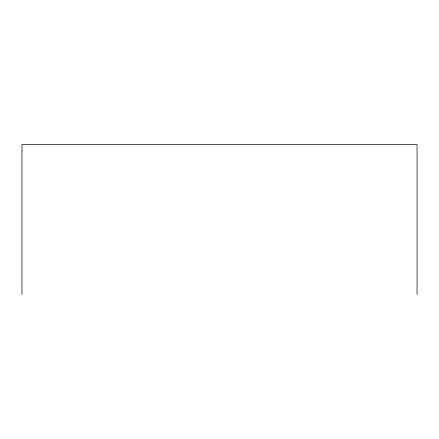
<?xml version="1.0" encoding="UTF-8"?>
<svg xmlns="http://www.w3.org/2000/svg" width="439" height="439" viewBox="0 0 439 439"><rect width="100%" height="100%" fill="white"/><g stroke="black" fill="none" stroke-linecap="round" stroke-linejoin="round"><path stroke-width="0.66" d="M417.05 294.454L417.05 144.546L21.95 144.546L21.95 294.454"/></g></svg>
